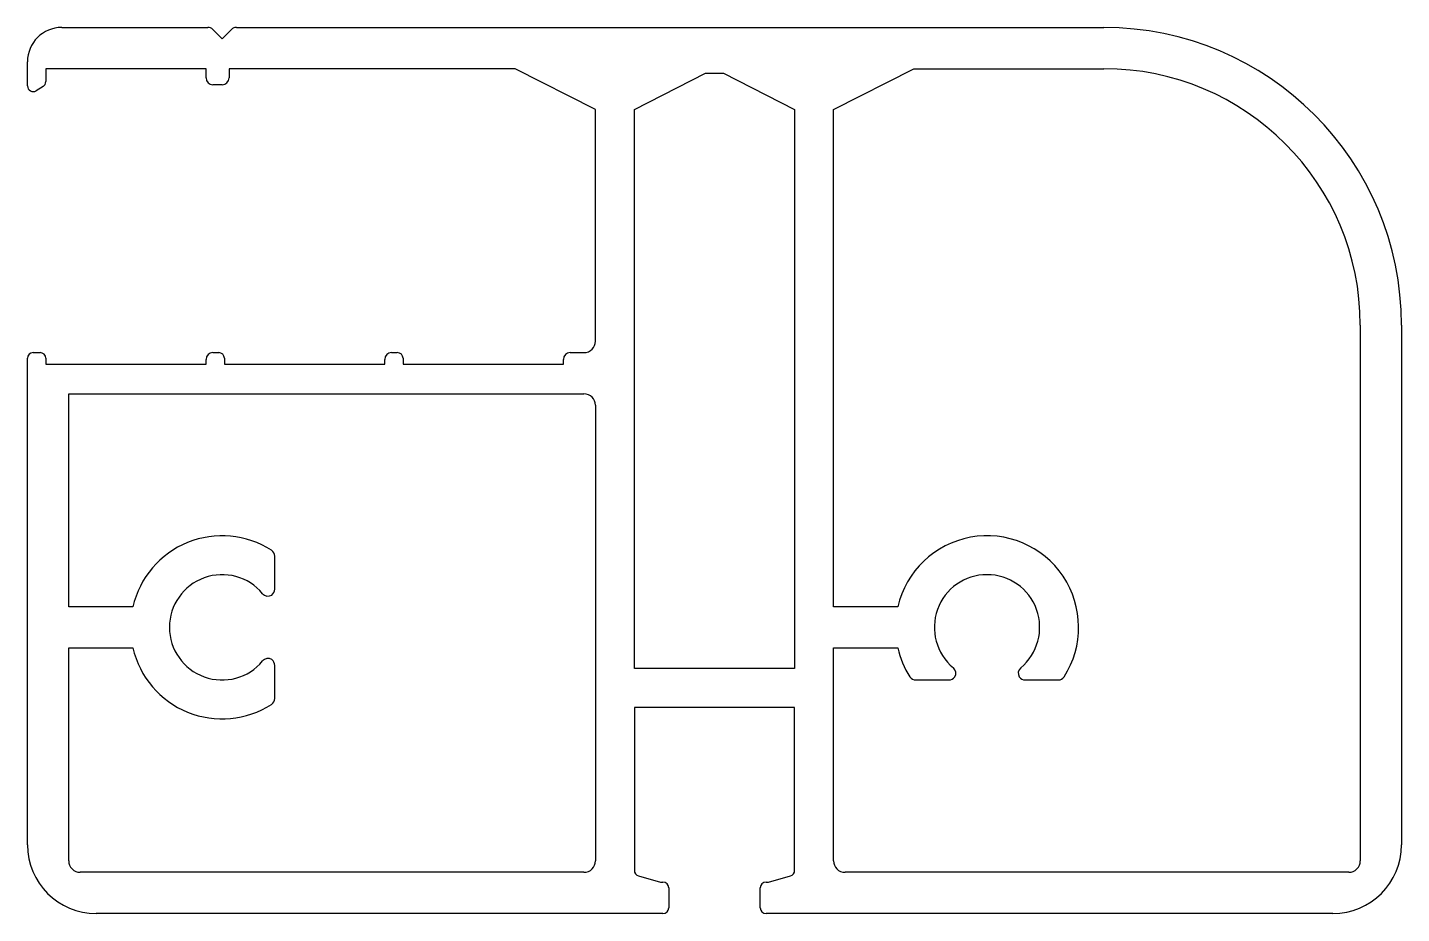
# Model space of a CAD drawing. Extents: x 1.2 to 61.2, y 1.1 to 39.8.
import ezdxf

# ---------------------------------------------------------------- set-up
doc = ezdxf.new("R2010")
doc.units = 0
doc.layers.get('0').update_dxf_attribs({"linetype": 'CONTINUOUS'})

msp = doc.modelspace()

# ---------------------------------------------------------------- linework, layer by layer
for p, q in [((2.721, 39.817), (9.098, 39.817)), ((9.31, 39.729), (9.72, 39.32)), ((9.72, 39.32), (10.129, 39.729)), ((10.341, 39.817), (48.221, 39.817)), ((1.221, 37.268), (1.221, 38.317)), ((2.021, 38.017), (2.021, 37.453)), ((9.021, 38.017), (2.021, 38.017)), ((9.021, 37.617), (9.021, 38.017)), ((10.021, 38.017), (10.021, 37.617)), ((22.521, 38.017), (10.021, 38.017)), ((26.021, 36.234), (22.521, 38.017)), ((27.721, 36.234), (30.828, 37.817)), ((30.828, 37.817), (31.613, 37.817)), ((31.613, 37.817), (34.721, 36.234)), ((36.421, 36.234), (39.921, 38.017)), ((39.921, 38.017), (48.221, 38.017)), ((1.903, 37.241), (1.605, 37.055)), ((9.721, 37.317), (9.321, 37.317)), ((26.021, 26.117), (26.021, 36.234)), ((27.721, 11.817), (27.721, 36.234)), ((34.721, 36.234), (34.721, 11.817)), ((36.421, 14.517), (36.421, 36.234)), ((59.421, 26.817), (59.421, 3.417)), ((61.221, 26.817), (61.221, 4.117)), ((1.221, 4.117), (1.221, 25.367)), ((1.471, 25.617), (1.771, 25.617)), ((2.021, 25.367), (2.021, 25.117)), ((9.021, 25.117), (9.021, 25.317)), ((9.321, 25.617), (9.571, 25.617)), ((9.821, 25.367), (9.821, 25.117)), ((16.821, 25.117), (16.821, 25.317)), ((17.121, 25.617), (17.371, 25.617)), ((17.621, 25.367), (17.621, 25.117)), ((24.621, 25.117), (24.621, 25.317)), ((24.921, 25.617), (25.521, 25.617)), ((2.021, 25.117), (9.021, 25.117)), ((9.821, 25.117), (16.821, 25.117)), ((17.621, 25.117), (24.621, 25.117)), ((3.021, 14.517), (3.021, 23.817)), ((3.021, 23.817), (25.521, 23.817)), ((26.021, 23.317), (26.021, 3.417)), ((12.021, 15.279), (12.021, 16.73)), ((5.823, 14.517), (3.021, 14.517)), ((39.223, 14.517), (36.421, 14.517)), ((3.021, 3.417), (3.021, 12.717)), ((3.021, 12.717), (5.823, 12.717)), ((36.421, 3.417), (36.421, 12.717)), ((36.421, 12.717), (39.223, 12.717)), ((12.021, 10.504), (12.021, 11.955)), ((34.721, 11.817), (27.721, 11.817)), ((40.008, 11.317), (41.459, 11.317)), ((44.783, 11.317), (46.234, 11.317)), ((27.721, 10.117), (27.721, 3.002)), ((34.721, 10.117), (27.721, 10.117)), ((34.721, 3.002), (34.721, 10.117)), ((25.521, 2.917), (3.521, 2.917)), ((27.902, 2.761), (28.859, 2.487)), ((28.859, 2.487), (28.971, 2.487)), ((33.471, 2.487), (33.583, 2.487)), ((33.583, 2.487), (34.54, 2.761)), ((58.921, 2.917), (36.921, 2.917)), ((29.221, 2.237), (29.221, 1.367)), ((33.221, 1.367), (33.221, 2.237)), ((28.971, 1.117), (4.221, 1.117)), ((58.221, 1.117), (33.471, 1.117))]:
    msp.add_line(p, q)
for centre, radius, start, end in [((2.721, 38.317), 1.5, 90, 180), ((9.098, 39.517), 0.3, 45, 90), ((10.341, 39.517), 0.3, 90, 134.98983), ((48.221, 26.817), 13, 0, 90), ((48.221, 26.817), 11.2, 0, 90), ((1.472, 37.268), 0.251, 180, 302), ((1.771, 37.453), 0.25, 302, 0), ((9.321, 37.617), 0.3, 180, 270), ((9.721, 37.617), 0.3, 270, 0), ((25.521, 26.117), 0.5, 270, 0), ((1.471, 25.367), 0.25, 90, 180), ((1.771, 25.367), 0.25, 360, 90), ((9.321, 25.317), 0.3, 90, 180), ((9.571, 25.367), 0.25, 360, 90), ((17.121, 25.317), 0.3, 90, 180), ((17.371, 25.367), 0.25, 360, 90), ((24.921, 25.317), 0.3, 90, 180), ((25.521, 23.317), 0.5, 360, 90), ((9.721, 13.617), 4, 57.27956, 166.99712), ((43.121, 13.617), 4, 327.27956, 166.99712), ((11.721, 16.73), 0.3, 0, 57.27956), ((9.721, 13.617), 2.3, 39.72581, 320.27419), ((43.121, 13.617), 2.3, 309.72581, 230.27419), ((11.721, 15.279), 0.3, 219.72581, 303.1), ((11.721, 15.279), 0.3, 303.02957, 359.99995), ((9.721, 13.617), 4, 193.00288, 302.72044), ((43.121, 13.617), 4, 193.00288, 212.72044), ((11.721, 11.955), 0.3, 56.82952, 140.27416), ((11.721, 11.955), 0.3, 0, 56.9), ((40.008, 11.617), 0.3, 212.72044, 270), ((41.459, 11.617), 0.3, 270, 326.9), ((41.459, 11.617), 0.3, 326.82952, 50.27416), ((44.783, 11.617), 0.3, 129.72584, 213.17048), ((44.783, 11.617), 0.3, 213.1, 270), ((46.234, 11.617), 0.3, 270, 327.27956), ((11.721, 10.504), 0.3, 302.72044, 0), ((4.221, 4.117), 3, 180, 270), ((58.221, 4.117), 3, 270, 0), ((3.521, 3.417), 0.5, 180, 270), ((25.521, 3.417), 0.5, 270, 0), ((27.971, 3.002), 0.25, 180, 254), ((34.471, 3.002), 0.25, 286, 0), ((36.921, 3.417), 0.5, 180, 270), ((58.921, 3.417), 0.5, 270, 0), ((28.971, 2.237), 0.25, 360, 90), ((33.471, 2.237), 0.25, 90, 180), ((28.971, 1.367), 0.25, 270, 0), ((33.471, 1.367), 0.25, 180, 270)]:
    msp.add_arc(centre, radius, start, end)

doc.saveas('drawing.dxf')
